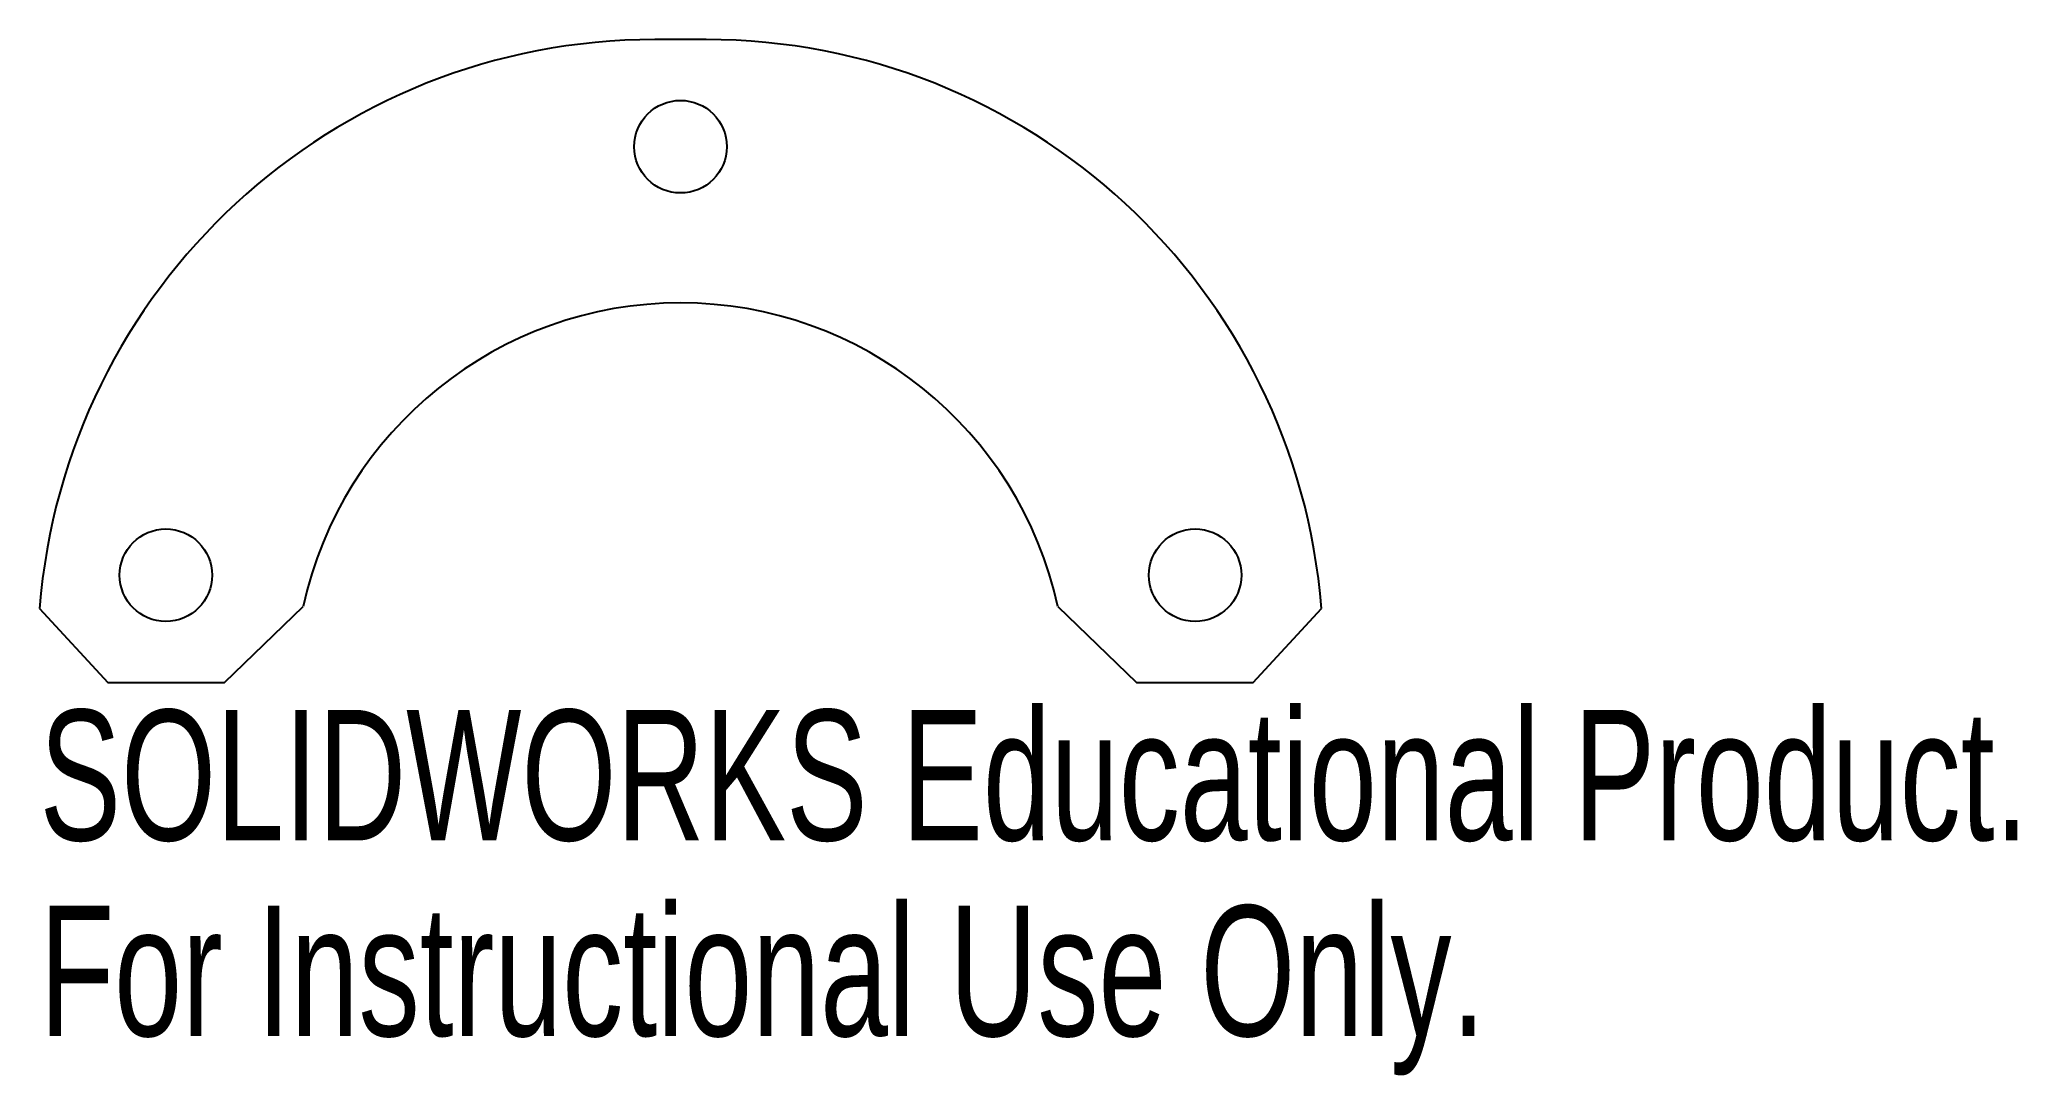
# Model space of a CAD drawing. Header units: inches. Extents: x -0.93 to 1.95, y -1.04 to 0.47.
import ezdxf

# ---------------------------------------------------------------- set-up
doc = ezdxf.new("R2010")
doc.units = ezdxf.units.IN
doc.header["$MEASUREMENT"] = 0
doc.styles.add('SLDTEXTSTYLE0', font='TXT', dxfattribs={"width": 0.7})

msp = doc.modelspace()

# ---------------------------------------------------------------- linework, layer by layer
at = {"color": 7, "linetype": 'Continuous', "lineweight": 25}
for p, q in [((0.0375, 0.4688), (-0.0375, 0.4688)), ((-0.9347, -0.3609), (-0.8351, -0.4688)), ((-0.6652, -0.4688), (-0.5504, -0.3579)), ((0.5504, -0.3579), (0.6652, -0.4688)), ((0.8351, -0.4688), (0.9347, -0.3609)), ((-0.8351, -0.4688), (-0.6652, -0.4688)), ((0.6652, -0.4688), (0.8351, -0.4688))]:
    msp.add_line(p, q, dxfattribs=at)
for centre in [(0, 0.3125), (-0.7505, -0.3125), (0.7505, -0.3125)]:
    msp.add_circle(centre, 0.0675, dxfattribs=at)
for centre, radius, start, end in [((-0.0375, -0.4313), 0.9, 90, 175.5192), ((0.0375, -0.4313), 0.9, 4.4808, 90), ((0, -0.4788), 0.5635, 12.3827, 167.6173)]:
    msp.add_arc(centre, radius, start, end, dxfattribs=at)

# ---------------------------------------------------------------- texts
at = {"color": 7, "linetype": 'Continuous', "char_height": 0.1903, "attachment_point": 1, "style": 'SLDTEXTSTYLE0'}
for s, insert in [('SOLIDWORKS Educational Product.', (-0.9347, -0.5089)), ('For Instructional Use Only.', (-0.9347, -0.7943))]:
    msp.add_mtext(s, dxfattribs=dict(at, insert=insert))

doc.saveas('drawing.dxf')
